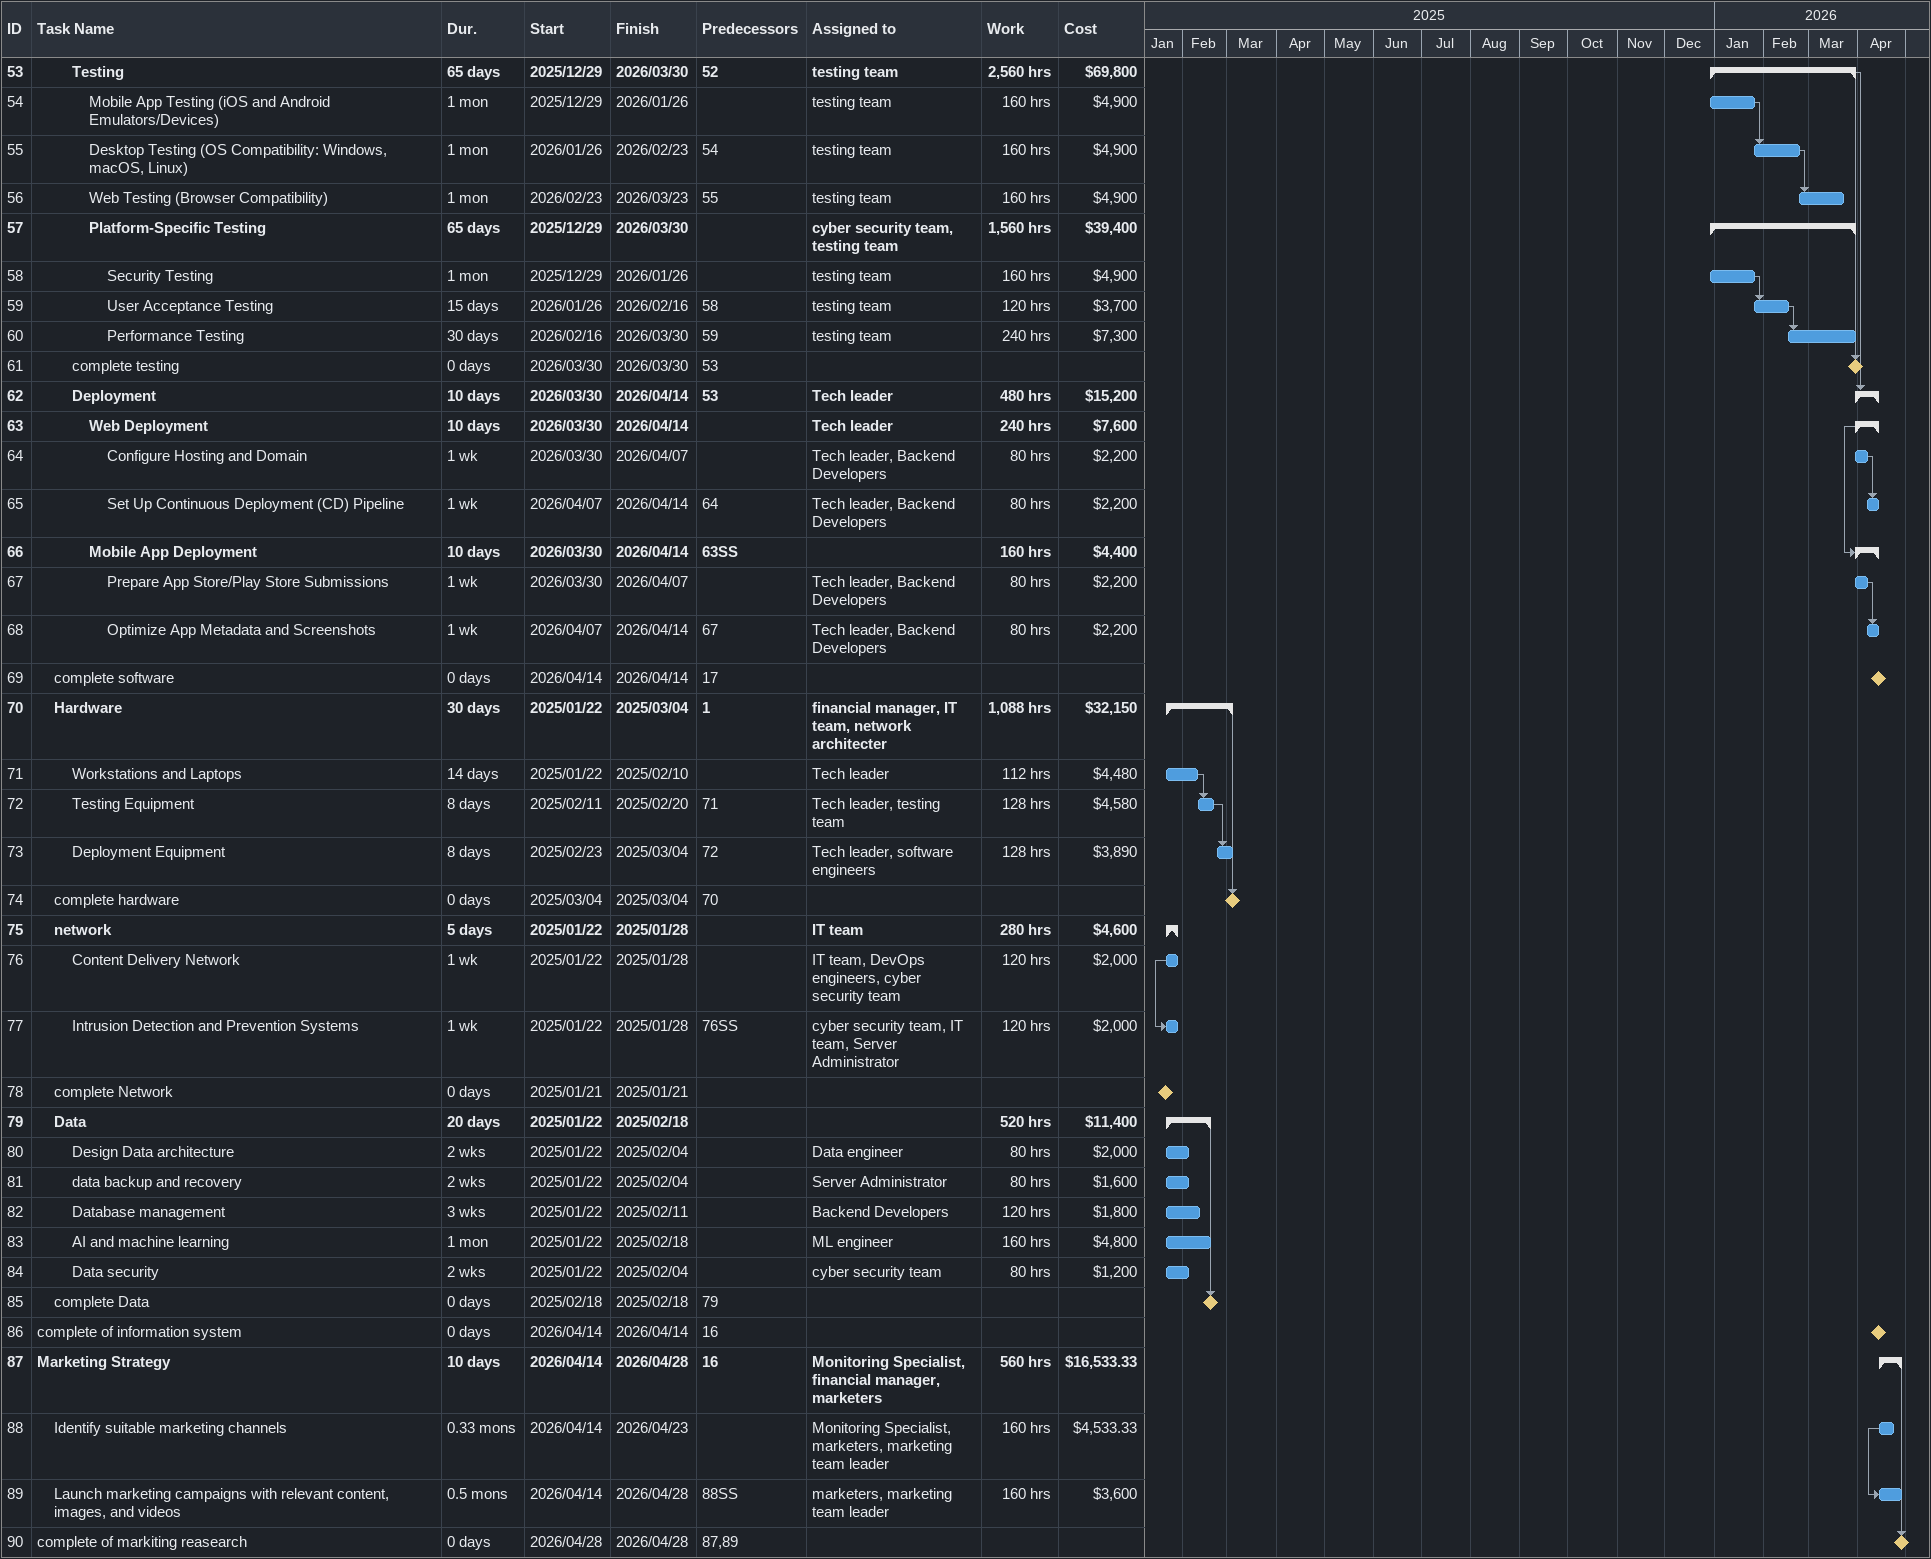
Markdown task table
| ID | Level | Task | Duration | Start | Finish | Predecessors | Resources | Work (h) | Cost ($) |
|---|---|---|---|---|---|---|---|---|---|
| 53 | 3 | **Testing** | 65d | 2025-12-29 | 2026-03-30 | 52 | testing team | 2560 | 69800 |
| 54 | 4 | Mobile App Testing (iOS and Android Emulators/Devices) | 1mo | 2025-12-29 | 2026-01-26 |  | testing team | 160 | 4900 |
| 55 | 4 | Desktop Testing (OS Compatibility: Windows, macOS, Linux) | 1mo | 2026-01-26 | 2026-02-23 | 54 | testing team | 160 | 4900 |
| 56 | 4 | Web Testing (Browser Compatibility) | 1mo | 2026-02-23 | 2026-03-23 | 55 | testing team | 160 | 4900 |
| 57 | 4 | **Platform-Specific Testing** | 65d | 2025-12-29 | 2026-03-30 |  | cyber security team, testing team | 1560 | 39400 |
| 58 | 5 | Security Testing | 1mo | 2025-12-29 | 2026-01-26 |  | testing team | 160 | 4900 |
| 59 | 5 | User Acceptance Testing | 15d | 2026-01-26 | 2026-02-16 | 58 | testing team | 120 | 3700 |
| 60 | 5 | Performance Testing | 30d | 2026-02-16 | 2026-03-30 | 59 | testing team | 240 | 7300 |
| 61 | 3 | complete testing | 0d | 2026-03-30 | 2026-03-30 | 53 |  |  |  |
| 62 | 3 | **Deployment** | 10d | 2026-03-30 | 2026-04-14 | 53 | Tech leader | 480 | 15200 |
| 63 | 4 | **Web Deployment** | 10d | 2026-03-30 | 2026-04-14 |  | Tech leader | 240 | 7600 |
| 64 | 5 | Configure Hosting and Domain | 1w | 2026-03-30 | 2026-04-07 |  | Tech leader, Backend Developers | 80 | 2200 |
| 65 | 5 | Set Up Continuous Deployment (CD) Pipeline | 1w | 2026-04-07 | 2026-04-14 | 64 | Tech leader, Backend Developers | 80 | 2200 |
| 66 | 4 | **Mobile App Deployment** | 10d | 2026-03-30 | 2026-04-14 | 63SS |  | 160 | 4400 |
| 67 | 5 | Prepare App Store/Play Store Submissions | 1w | 2026-03-30 | 2026-04-07 |  | Tech leader, Backend Developers | 80 | 2200 |
| 68 | 5 | Optimize App Metadata and Screenshots | 1w | 2026-04-07 | 2026-04-14 | 67 | Tech leader, Backend Developers | 80 | 2200 |
| 69 | 2 | complete software | 0d | 2026-04-14 | 2026-04-14 | 17 |  |  |  |
| 70 | 2 | **Hardware** | 30d | 2025-01-22 | 2025-03-04 | 1 | financial manager, IT team, network architecter | 1088 | 32150 |
| 71 | 3 | Workstations and Laptops | 14d | 2025-01-22 | 2025-02-10 |  | Tech leader | 112 | 4480 |
| 72 | 3 | Testing Equipment | 8d | 2025-02-11 | 2025-02-20 | 71 | Tech leader, testing team | 128 | 4580 |
| 73 | 3 | Deployment Equipment | 8d | 2025-02-23 | 2025-03-04 | 72 | Tech leader, software engineers | 128 | 3890 |
| 74 | 2 | complete hardware | 0d | 2025-03-04 | 2025-03-04 | 70 |  |  |  |
| 75 | 2 | **network** | 5d | 2025-01-22 | 2025-01-28 |  | IT team | 280 | 4600 |
| 76 | 3 | Content Delivery Network | 1w | 2025-01-22 | 2025-01-28 |  | IT team, DevOps engineers, cyber security team | 120 | 2000 |
| 77 | 3 | Intrusion Detection and Prevention Systems | 1w | 2025-01-22 | 2025-01-28 | 76SS | cyber security team, IT team, Server Administrator | 120 | 2000 |
| 78 | 2 | complete Network | 0d | 2025-01-21 | 2025-01-21 |  |  |  |  |
| 79 | 2 | **Data** | 20d | 2025-01-22 | 2025-02-18 |  |  | 520 | 11400 |
| 80 | 3 | Design Data architecture | 2w | 2025-01-22 | 2025-02-04 |  | Data engineer | 80 | 2000 |
| 81 | 3 | data backup and recovery | 2w | 2025-01-22 | 2025-02-04 |  | Server Administrator | 80 | 1600 |
| 82 | 3 | Database management | 3w | 2025-01-22 | 2025-02-11 |  | Backend Developers | 120 | 1800 |
| 83 | 3 | AI and machine learning | 1mo | 2025-01-22 | 2025-02-18 |  | ML engineer | 160 | 4800 |
| 84 | 3 | Data security | 2w | 2025-01-22 | 2025-02-04 |  | cyber security team | 80 | 1200 |
| 85 | 2 | complete Data | 0d | 2025-02-18 | 2025-02-18 | 79 |  |  |  |
| 86 | 1 | complete of information system | 0d | 2026-04-14 | 2026-04-14 | 16 |  |  |  |
| 87 | 1 | **Marketing Strategy** | 10d | 2026-04-14 | 2026-04-28 | 16 | Monitoring Specialist, financial manager, marketers | 560 | 16533.33 |
| 88 | 2 | Identify suitable marketing channels | 0.33mo | 2026-04-14 | 2026-04-23 |  | Monitoring Specialist, marketers, marketing team leader | 160 | 4533.33 |
| 89 | 2 | Launch marketing campaigns with relevant content, images, and videos | 0.5mo | 2026-04-14 | 2026-04-28 | 88SS | marketers, marketing team leader | 160 | 3600 |
| 90 | 1 | complete of markiting reasearch | 0d | 2026-04-28 | 2026-04-28 | 87, 89 |  |  |  |
